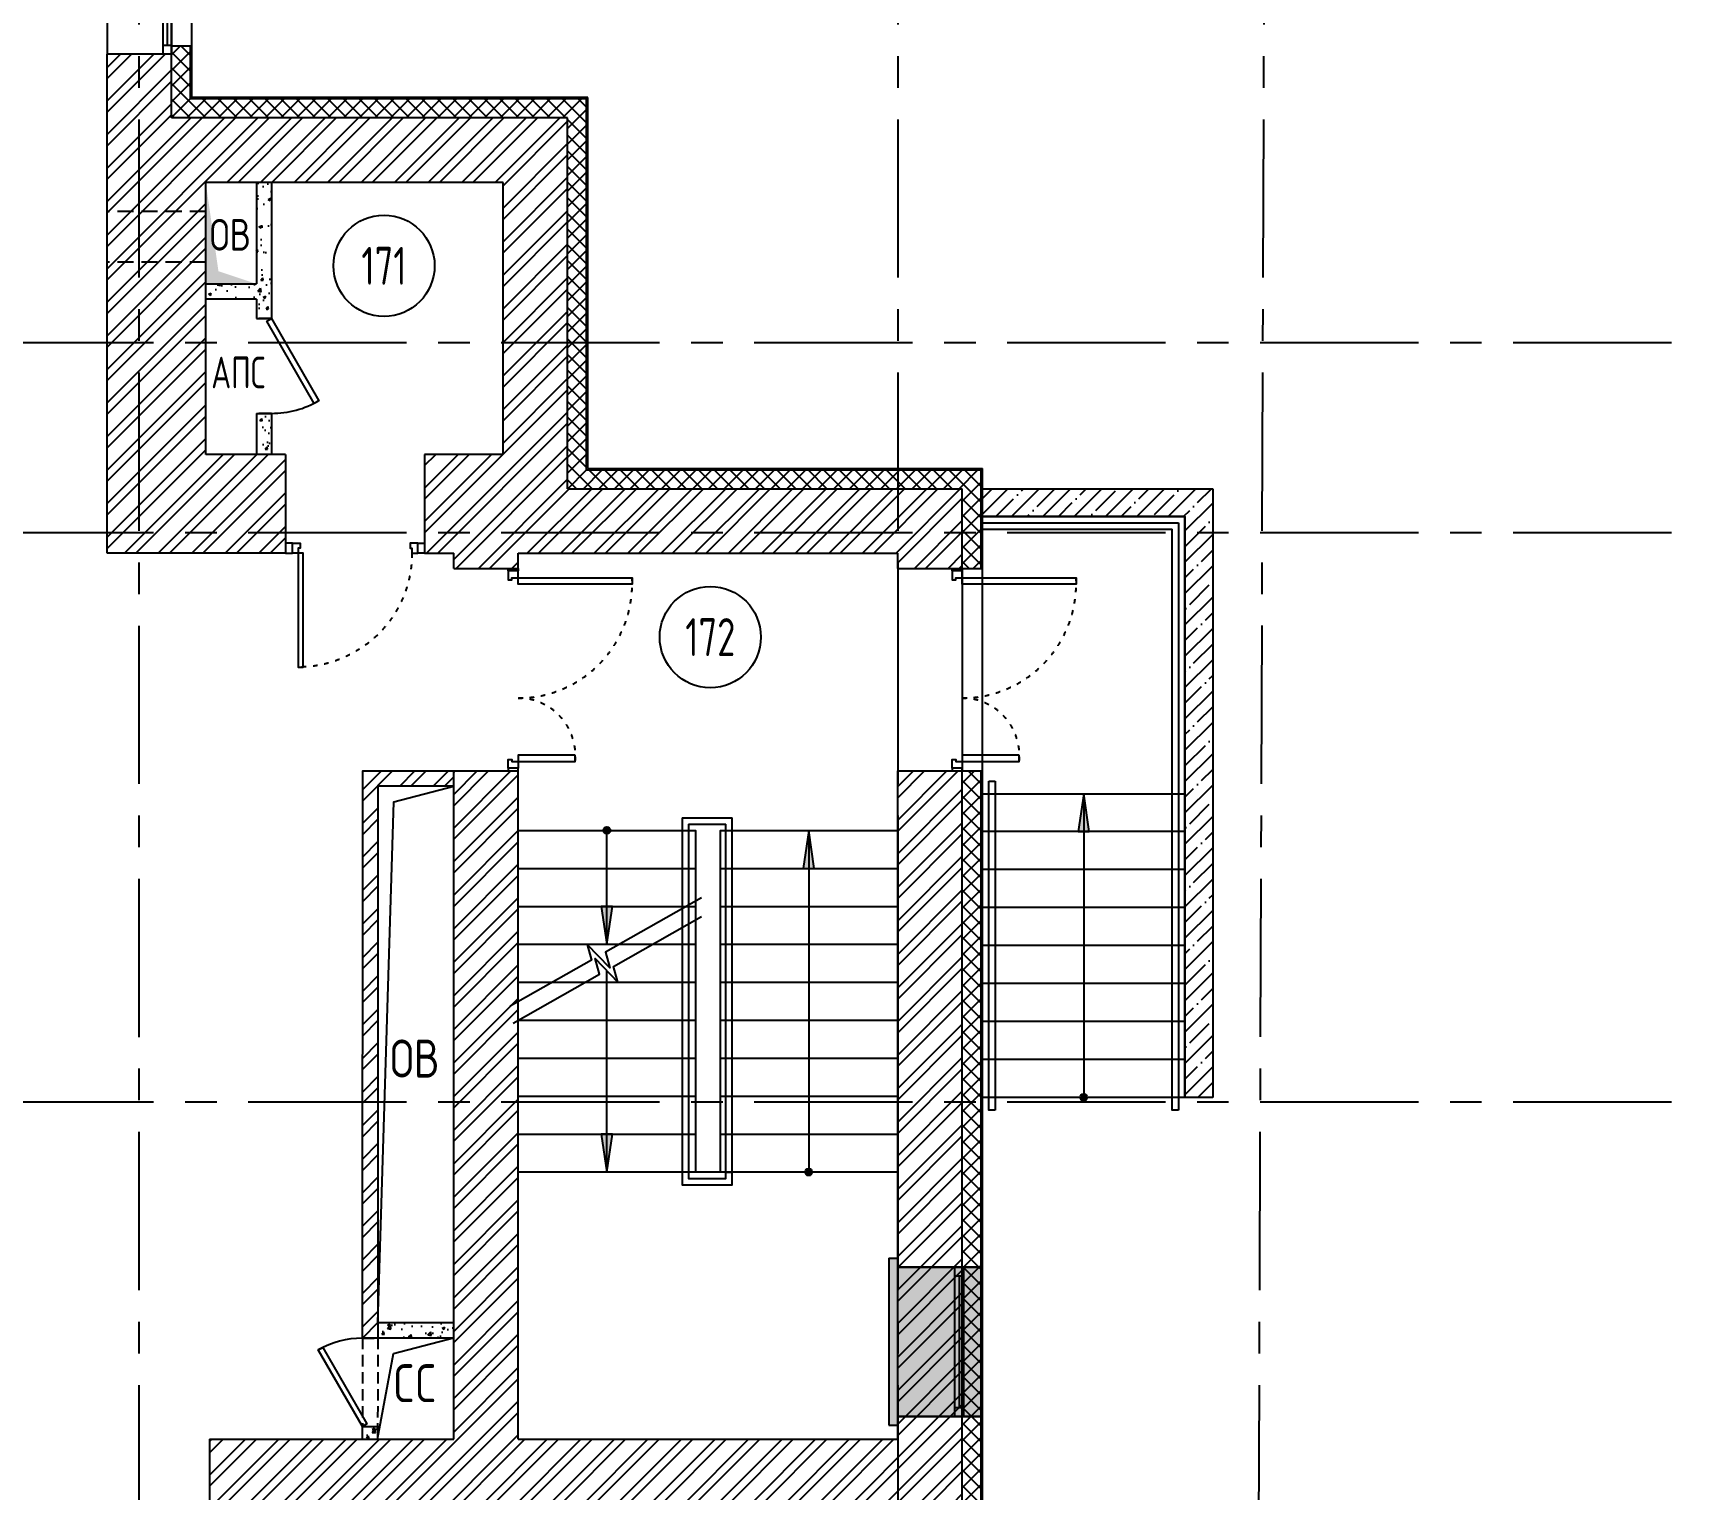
# Model space of a CAD drawing. Header units: millimetres. Extents: x -9318 to 9016603, y 0 to 838141.
# Drawn here: x 77567 to 90633, y 187942 to 199453 of the extents above; entities that cross this region are included whole.
import ezdxf
from ezdxf import colors
from ezdxf.entities.mleader import LeaderData, LeaderLine
from ezdxf.enums import TextEntityAlignment as Align
from ezdxf.math import Vec2, Vec3

# ---------------------------------------------------------------- set-up
doc = ezdxf.new("R2010")
doc.units = ezdxf.units.MM
for name, pattern in [('ACAD_ISO03W100', [30, 12, -18]), ('ADSK_Скрыто', [6, 3, -3]), ('ADSK_Штрих_ш3 п1_5', [4.5, 3, -1.5]), ('CENTER', [2, 1.25, -0.25, 0.25, -0.25]), ('DASHED', [19.05, 12.7, -6.35])]:
    doc.linetypes.add(name, pattern=pattern)
doc.layers.add('АР_новое окно', color=160, linetype='Continuous')
doc.layers.add('АР_Номер помещения', color=1, linetype='Continuous', lineweight=25)
doc.styles.add('ICOCPEUR', font='isocpeur.ttf')
doc.styles.add('ISOCPEUR', font='isocpeur.ttf', dxfattribs={"width": 0.7})
pattern_1 = [(50, (275635.95, 96407.27), (215.17805, -18.82564), [22.5, -247.5]), (355, (275635.95, 96407.27), (-41.6254, 225.65764), [18, -198]), (100.45144, (275653.88, 96405.7), (173.55265, 206.832), [19.12206, -210.34263]), (46.1842, (275635.95, 96467.27), (320.1724, -49.6558), [33.75, -371.25]), (96.63564, (275662.63, 96463.14), (280.3986, 292.2356), [28.6831, -315.51413]), (351.18416, (275635.95, 96467.27), (280.3986, 292.2356), [27, -297]), (21, (275665.95, 96452.27), (179.07212, -120.78567), [22.5, -247.5]), (326, (275665.95, 96452.27), (72.9946, 217.54501), [18, -198]), (71.45144, (275680.87, 96442.2), (252.06671, 96.75935), [19.12206, -210.34263]), (37.5, (275635.95, 96407.274), (3.647957, 99.868156), [0, -195.6, 0, -201, 0, -198.75]), (7.5, (275635.95, 96407.27), (78.92086, 118.323514), [0, -114.6, 0, -191.1, 0, -75.75]), (327.5, (275569.05, 96407.274), (160.14673, -6.766462), [0, -75, 0, -234, 0, -310.5]), (317.5, (275539.05, 96407.27), (174.95585, 30.031495), [0, -97.5, 0, -155.4, 0, -220.5])]
pattern_2 = [(45, (-887844.57, 261230.07), (-132.58252, 132.58252), []), (45, (-887756.18, 261230.07), (-132.58252, 132.58252), [])]

# ---------------------------------------------------------------- blocks, each defined once
blk = doc.blocks.new('*U1108')
h = blk.add_hatch(color=8)
h.dxf.hatch_style = 1
edge = h.paths.add_edge_path()
edge.add_arc((0, 0), 27.6, 359.64, 719.64)
h = blk.add_hatch(color=8)
h.dxf.hatch_style = 1
h.paths.add_polyline_path([(2100, -44), (2100, 44), (2400, 0)])
at = {"color": 8}
blk.add_line((2400, 0), (0, 0), dxfattribs=at)
blk.add_lwpolyline([(2100, 44), (2100, -44), (2400, 0), (2100, 44)], dxfattribs=at)
blk.add_circle((0, 0), 27.6, dxfattribs=at)
blk = doc.blocks.new('*U1109')
h = blk.add_hatch(color=8)
h.dxf.hatch_style = 1
edge = h.paths.add_edge_path()
edge.add_arc((0, 0), 27.6, 359.64, 719.64)
h = blk.add_hatch(color=8)
h.dxf.hatch_style = 1
h.paths.add_polyline_path([(2400, -44), (2400, 44), (2700, 0)])
at = {"color": 8}
blk.add_line((2700, 0), (0, 0), dxfattribs=at)
blk.add_lwpolyline([(2400, 44), (2400, -44), (2700, 0), (2400, 44)], dxfattribs=at)
blk.add_circle((0, 0), 27.6, dxfattribs=at)
blk = doc.blocks.new('*U1110')
h = blk.add_hatch(color=8)
h.dxf.hatch_style = 1
edge = h.paths.add_edge_path()
edge.add_arc((0, 0), 27.6, 359.64, 719.64)
h = blk.add_hatch(color=8)
h.dxf.hatch_style = 1
h.paths.add_polyline_path([(600, -44), (600, 44), (900, 0)])
at = {"color": 8}
blk.add_line((900, 0), (0, 0), dxfattribs=at)
blk.add_lwpolyline([(600, 44), (600, -44), (900, 0), (600, 44)], dxfattribs=at)
blk.add_circle((0, 0), 27.6, dxfattribs=at)
blk = doc.blocks.new('дверь 1600')
at = {"color": 8}
for points in [[(983669, -50615), (984119, -50615), (984119, -50566), (983669, -50566)], [(984119, -52016), (983219, -52016), (983219, -52016), (983219, -51966), (984119, -51966)]]:
    blk.add_lwpolyline(points, close=True, dxfattribs=at)
for points in [[(984199, -50491), (984119, -50491), (984119, -50511), (984199, -50511), (984199, -50491)], [(984119, -50511), (984199, -50511), (984199, -50581), (984169, -50581), (984169, -50566), (984119, -50566), (984119, -50511)], [(984119, -52071), (984199, -52071), (984199, -52001), (984169, -52001), (984169, -52016), (984119, -52016), (984119, -52071)], [(984199, -52091), (984119, -52091), (984119, -52071), (984199, -52071), (984199, -52091)]]:
    blk.add_lwpolyline(points, dxfattribs=at)
at = {"color": 8, "linetype": 'ACAD_ISO03W100', "ltscale": 3}
for centre, radius, start, end in [((984121, -50611), 455, 174.2504, 269.7078), ((984120, -51968), 902, 90.0605, 183.0273)]:
    blk.add_arc(centre, radius, start, end, dxfattribs=at)
blk = doc.blocks.new('*U1054')
at = {"color": 8}
for points in [[(-55, -80), (-55, 0), (-115, 0), (-115, -40), (-100, -40), (-100, -80), (-55, -80)], [(0, 0), (0, -80), (-55, -80), (-55, 0), (0, 0)], [(-1100, 0), (-1100, -80), (-1045, -80), (-1045, 0), (-1100, 0)], [(-1045, -80), (-1045, 0), (-985, 0), (-985, -40), (-1000, -40), (-1000, -80), (-1045, -80)]]:
    blk.add_lwpolyline(points, dxfattribs=at)
blk.add_lwpolyline([(-100, -80), (-100, -980), (-140, -980), (-140, -80)], close=True, dxfattribs=at)
at = {"color": 8, "linetype": 'ACAD_ISO03W100', "ltscale": 3}
blk.add_arc((-100, -80), 900, 180, 270, dxfattribs=at)
blk = doc.blocks.new('*U772')
h = blk.add_hatch(color=8)
h.dxf.hatch_style = 1
h.paths.add_polyline_path([(-1250, -520), (70, -520), (70, -450), (0, -450), (0, 220), (-1180, 220), (-1180, -450), (-1250, -450)])
at = {"color": 8, "lineweight": 30}
for p, q in [((-1180, -450), (-1180, 220)), ((0, -450), (0, 220))]:
    blk.add_line(p, q, dxfattribs=at)
at = {"color": 8}
for p, q in [((0, 220), (-1180, 220)), ((-1180, 70), (0, 70)), ((-1180, 0), (0, 0)), ((-1110, 0), (-1110, 70)), ((-1110, 35), (-70, 35)), ((-70, 0), (-70, 70)), ((-1250, -520), (-1250, -450)), ((-1250, -450), (-1180, -450)), ((-1250, -520), (70, -520)), ((0, -450), (70, -450)), ((70, -520), (70, -450))]:
    blk.add_line(p, q, dxfattribs=at)
blk = doc.blocks.new('_DotSmall')
at = {"color": 8, "linetype": 'ByBlock', "const_width": 0.5}
blk.add_lwpolyline([(-0.0625, 0, 1), (0.0625, 0, 1)], format="xyb", close=True, dxfattribs=at)
blk = doc.blocks.new('*U1047')
at = {"layer": 'АР_Номер помещения', "color": 8}
blk.add_circle((-14138, 2280), 400, dxfattribs=at)
at = {"color": 8, "style": 'ISOCPEUR', "width": 0.7, "flags": 1}
blk.add_attdef('КАТЕГОРИЯ', (-499, -2092), '', height=250, dxfattribs=at)
at = {"layer": 'АР_Номер помещения', "color": 8, "style": 'ISOCPEUR', "width": 0.7}
blk.add_attdef('НОМЕР_ПОМЕЩЕНИЯ', text='', height=300, dxfattribs=at).set_placement((-14138, 2280), align=Align.MIDDLE_CENTER)
blk = doc.blocks.new('*U1016')
at = {"layer": 'АР_Номер помещения', "color": 8}
blk.add_circle((-21095, 3010), 400, dxfattribs=at)
at = {"color": 8, "style": 'ISOCPEUR', "width": 0.7, "flags": 1}
blk.add_attdef('КАТЕГОРИЯ', (-499, -2092), '', height=250, dxfattribs=at)
at = {"layer": 'АР_Номер помещения', "color": 8, "style": 'ISOCPEUR', "width": 0.7}
blk.add_attdef('НОМЕР_ПОМЕЩЕНИЯ', text='', height=300, dxfattribs=at).set_placement((-21095, 3010), align=Align.MIDDLE_CENTER)
blk = doc.blocks.new('*U786')
at = {"layer": 'АР_новое окно', "color": 8, "lineweight": 20}
for p, q in [((0, 1770), (-70, 1770)), ((0, 0), (-70, 0))]:
    blk.add_line(p, q, dxfattribs=at)
at = {"layer": 'АР_новое окно', "color": 8}
for p, q in [((-70, 1770), (-70, 0)), ((-70, 0), (-70, 1770)), ((0, 1700), (-70, 1700)), ((-35, 1700), (-35, 70)), ((0, 1770), (0, 0)), ((0, 70), (-70, 70))]:
    blk.add_line(p, q, dxfattribs=at)
blk = doc.blocks.new('*U785')
at = {"color": 8}
for p, q in [((-750, 0), (-750, 100)), ((0, 0), (0, 100))]:
    blk.add_line(p, q, dxfattribs=at)
blk.add_lwpolyline([(0, 0), (-650, -375), (-671, -337), (-22, 38)], close=True, dxfattribs=at)
blk.add_arc((0, 0), 750, 180, 210, dxfattribs=at)
blk = doc.blocks.new('*U780')
at = {"color": 8}
for p, q in [((-750, 0), (-750, 100)), ((0, 0), (0, 100))]:
    blk.add_line(p, q, dxfattribs=at)
blk.add_lwpolyline([(0, 0), (-650, -375), (-671, -337), (-22, 38)], close=True, dxfattribs=at)
blk.add_arc((0, 0), 750, 180, 210, dxfattribs=at)

msp = doc.modelspace()

# ---------------------------------------------------------------- hatches: boundary and pattern name
at = {"ltscale": 100}
h = msp.add_hatch(dxfattribs=at)
h.set_pattern_fill('ANSI32', color=256, scale=500)
h.set_pattern_definition(pattern_2)
h.paths.add_polyline_path([(81791.91, 198782.96), (81281.91, 198272.96), (81281.91, 196122.96), (80662.07, 196122.96), (80662.07, 195342.96), (80892.1, 195342.96), (80892.1, 195222.96), (81402.03, 195222.96), (81402.03, 195342.96), (84402.03, 195342.96), (84402.07, 195222.96), (84912.07, 195222.96), (84912.07, 195853.11), (81791.91, 195852.96)])
h.paths.add_polyline_path([(78661.91, 201056.77), (78661.91, 199286.77), (78151.91, 199286.77), (78151.91, 195342.76), (79562.14, 195342.99), (79562, 196122.92), (78931.91, 196122.84), (78931.91, 198272.96), (81281.91, 198272.96), (81791.91, 198782.96), (78662.34, 198782.96), (78661.91, 202283.22), (78961.91, 202283.22), (78961.91, 202776.65), (78151.91, 202776.65), (78151.91, 201056.77)])
h = msp.add_hatch(dxfattribs=at)
h.set_pattern_fill('ANSI37', color=256, scale=700)
h.set_pattern_definition([(45, (111217.1, 157712.96), (-61.87184, 61.87184), []), (135, (111217.1, 157712.96), (-61.87184, -61.87184), [])])
h.paths.add_polyline_path([(119247.1, 155104.29), (119097.1, 155104.29), (119097.1, 153572.96), (119247.1, 153572.96)], flags=17)
h.paths.add_polyline_path([(118822.1, 179242.96), (118822.1, 179092.96), (125997.1, 179092.96), (125997.1, 174352.96), (126147.1, 174352.96), (126147.1, 179242.96)])
h.paths.add_polyline_path([(117187.1, 179242.96), (117187.1, 179092.96), (117722.01, 179092.96), (117722.01, 179242.96)])
h.paths.add_polyline_path([(111817.1, 183057.96), (111817.1, 183207.96), (110047.1, 183207.96), (110047.1, 183057.96)])
h.paths.add_polyline_path([(111817.1, 183207.96), (111817.1, 183057.96), (115497.1, 183057.96), (115497.1, 179092.96), (115687.1, 179092.96), (115687.1, 179242.96), (115647.1, 179242.96), (115647.1, 183207.96)])
h.paths.add_polyline_path([(90753.31, 183057.96), (90753.31, 183207.96), (90237.1, 183207.96), (90237.1, 183057.96)])
h.paths.add_polyline_path([(81111.91, 185407.96), (81261.91, 185407.96), (81261.91, 187552.96), (81111.91, 187552.96)])
h.paths.add_polyline_path([(132497.1, 158399.35), (132347.1, 158399.35), (132347.08, 151512.96), (119247.1, 151512.96), (119247.1, 153172.96), (119097.1, 153172.96), (119097.1, 151362.96), (132497.08, 151362.96)])
h.paths.add_polyline_path([(132347.1, 158399.35), (132497.1, 158399.35), (132497.1, 159364.67), (132347.1, 159364.67)])
h.paths.add_polyline_path([(78811.91, 199351.77), (78661.45, 199351.77), (78661.91, 198782.96), (81791.91, 198782.96), (81791.91, 195852.96), (84912.07, 195852.96), (84912.07, 195222.96), (85062.07, 195222.96), (85062.07, 196002.96), (81941.91, 196002.96), (81941.91, 198932.96), (78811.91, 198932.96)])
h.paths.add_polyline_path([(102928.59, 162902.96), (102928.59, 163045.95), (111367.1, 163052.96), (111367.1, 157862.96), (119247.1, 157862.96), (119247.1, 155104.29), (119097.1, 155104.29), (119097.1, 157712.96), (111217.1, 157712.96), (111217.1, 162902.96)])
h.paths.add_polyline_path([(126147.1, 164257.96), (125997.15, 164257.96), (125997.1, 161222.96), (132347.11, 161222.96), (132347.11, 159604.67), (132497.11, 159604.67), (132497.11, 161372.96), (126147.1, 161372.96)])
h.paths.add_polyline_path([(125997.19, 166457.96), (126147.1, 166457.96), (126147.1, 173252.96), (125997.31, 173252.96)])
h.paths.add_polyline_path([(126147.1, 166457.96), (125997.19, 166457.96), (125997.15, 164257.96), (126147.1, 164257.96)])
h.paths.add_polyline_path([(81830.31, 187682.96), (81830.31, 187832.96), (81111.91, 187832.96), (81111.91, 187552.96), (81261.91, 187552.96), (81261.91, 187682.96)])
h.paths.add_polyline_path([(81830.31, 187832.96), (81830.31, 187682.96), (85062.07, 187682.96), (85062.07, 193622.96), (84912.07, 193622.96), (84912.07, 187832.96)])
h.paths.add_polyline_path([(88587.1, 183057.96), (88587.1, 183207.96), (81261.91, 183207.96), (81261.91, 183807.96), (81111.91, 183807.96), (81111.91, 183057.96)])
h.paths.add_polyline_path([(107477.09, 183207.96), (107477.1, 183057.96), (110047.1, 183057.96), (110047.1, 183207.96)])
h.paths.add_polyline_path([(105707.1, 183057.96), (105707.09, 183207.96), (90753.31, 183207.96), (90753.31, 183057.96)])
h.paths.add_polyline_path([(78661.91, 200991.77), (78811.91, 200991.77), (78811.91, 202133.22), (78961.91, 202133.22), (78961.91, 202283.22), (78661.91, 202283.22)])
h.paths.add_polyline_path([(78661.91, 199351.77), (78661.45, 199351.77), (78811.91, 199351.77)])
h = msp.add_hatch(dxfattribs=at)
h.set_pattern_fill('AR-CONC', color=256, scale=30)
h.set_pattern_definition(pattern_1)
h.paths.add_polyline_path([(79451.91, 197351.39), (79331.91, 197471.39), (79451.91, 197349.83), (79451.91, 198272.96), (79333.38, 198269.49), (79330.44, 198273.29), (79331.91, 197471.39), (78931.91, 197471.39), (78931.91, 197351.39), (79331.91, 197351.39), (79331.91, 197197.96), (79451.91, 197197.96)])
at = {"linetype": 'ADSK_Скрыто', "lineweight": 9}
msp.add_hatch(color=256, dxfattribs=at).paths.add_polyline_path([(78931.91, 197471.39), (79331.91, 197471.39), (79031.91, 197571.39), (78931.91, 198271.39)])
at = {"ltscale": 100}
h = msp.add_hatch(dxfattribs=at)
h.set_pattern_fill('AR-CONC', color=256, scale=30)
h.set_pattern_definition(pattern_1)
h.paths.add_polyline_path([(79451.91, 196447.96), (79331.91, 196447.96), (79331.91, 196122.96), (79451.91, 196122.96)])
h = msp.add_hatch(dxfattribs=at)
h.set_pattern_fill('ANSI35', color=256, scale=700)
h.set_pattern_definition([(45, (275635.95, 96407.27), (-123.74369, 123.74369), []), (45, (275759.7, 96407.27), (-123.74369, 123.74369), [218.75, -43.75, 0, -43.75])])
h.paths.add_polyline_path([(86892.07, 195852.78), (85072.07, 195852.78), (85072.07, 195632.96), (86672.07, 195632.96), (86672.07, 191043.08), (86892.07, 191043.08)])
h = msp.add_hatch(dxfattribs=at)
h.set_pattern_fill('ANSI32', color=256, scale=500)
h.set_pattern_definition(pattern_2)
h.paths.add_polyline_path([(81111.91, 187832.96), (84912.07, 187832.96), (84912.07, 188342.96), (84402.03, 188342.96), (81402.11, 188342.96), (81401.96, 193622.96), (80892.07, 193622.96), (80892.07, 188342.96), (78962.07, 188342.96), (78962.07, 187702.96), (80601.91, 187702.96), (80601.91, 185407.96), (81111.91, 185407.96)])
h = msp.add_hatch(dxfattribs=at)
h.set_pattern_fill('ANSI32', color=256, scale=500)
h.set_pattern_definition([(45, (-887227.4, 253324.36), (-132.58252, 132.58252), []), (45, (-887139.01, 253324.36), (-132.58252, 132.58252), [])])
h.paths.add_polyline_path([(80292.62, 193502.96), (80892.09, 193502.96), (80892.05, 193622.96), (80172.58, 193622.96), (80172.58, 189529.83), (80172.58, 189409.83), (80172.58, 189142.9), (80292.58, 189142.9)])
h = msp.add_hatch(dxfattribs=at)
h.set_pattern_fill('ANSI32', color=256, scale=500)
h.set_pattern_definition(pattern_2)
h.paths.add_polyline_path([(84912.07, 193622.96), (84402.03, 193622.96), (84402.03, 188342.96), (84912.07, 188342.96)])
h = msp.add_hatch(color=256)
h.dxf.hatch_style = 1
h.paths.add_polyline_path([(82058.12, 190752.96), (82146.66, 190752.96), (82102.39, 190452.96)])
h = msp.add_hatch(dxfattribs=at)
h.set_pattern_fill('AR-CONC', color=256, scale=30)
h.set_pattern_definition([(50, (140697.8, 94862.18), (215.17805, -18.82564), [22.5, -247.5]), (355, (140697.8, 94862.18), (-41.6254, 225.65764), [18, -198]), (100.45144, (140715.73, 94860.62), (173.55265, 206.832), [19.12206, -210.34263]), (46.1842, (140697.8, 94922.18), (320.1724, -49.6558), [33.75, -371.25]), (96.63564, (140724.48, 94918.05), (280.3986, 292.2356), [28.6831, -315.5141]), (351.18416, (140697.8, 94922.2), (280.3986, 292.2356), [27, -297]), (21, (140727.8, 94907.18), (179.07212, -120.78567), [22.5, -247.5]), (326, (140727.8, 94907.18), (72.9946, 217.545), [18, -198]), (71.45144, (140742.72, 94897.12), (252.0667, 96.75935), [19.12206, -210.34263]), (37.5, (140697.8, 94862.185), (3.647957, 99.868156), [0, -195.6, 0, -201, 0, -198.75]), (7.5, (140697.8, 94862.18), (78.92086, 118.32351), [0, -114.6, 0, -191.1, 0, -75.75]), (327.5, (140630.9, 94862.185), (160.14673, -6.76646), [0, -75, 0, -234, 0, -310.5]), (317.5, (140600.9, 94862.18), (174.95585, 30.0315), [0, -97.5, 0, -155.4, 0, -220.5])])
h.paths.add_polyline_path([(80892.06, 189263.05), (80292.59, 189262.99), (80292.59, 189142.9), (80892.06, 189142.96)])
h = msp.add_hatch(dxfattribs=at)
h.set_pattern_fill('AR-CONC', color=256, scale=30)
h.set_pattern_definition([(50, (140575.76, 94042.19), (215.17805, -18.82564), [22.5, -247.5]), (355, (140575.76, 94042.19), (-41.6254, 225.65764), [18, -198]), (100.45144, (140593.7, 94040.62), (173.55265, 206.832), [19.12206, -210.34263]), (46.1842, (140575.76, 94102.2), (320.1724, -49.6558), [33.75, -371.25]), (96.63564, (140602.44, 94098.05), (280.3986, 292.2356), [28.6831, -315.5141]), (351.18416, (140575.76, 94102.2), (280.3986, 292.2356), [27, -297]), (21, (140605.76, 94087.19), (179.07212, -120.78567), [22.5, -247.5]), (326, (140605.76, 94087.19), (72.9946, 217.545), [18, -198]), (71.45144, (140620.68, 94077.12), (252.0667, 96.75935), [19.12206, -210.34263]), (37.5, (140575.76, 94042.19), (3.647957, 99.868156), [0, -195.6, 0, -201, 0, -198.75]), (7.5, (140575.76, 94042.19), (78.92086, 118.32351), [0, -114.6, 0, -191.1, 0, -75.75]), (327.5, (140508.86, 94042.19), (160.14673, -6.76646), [0, -75, 0, -234, 0, -310.5]), (317.5, (140478.86, 94042.19), (174.95585, 30.0315), [0, -97.5, 0, -155.4, 0, -220.5])])
h.paths.add_polyline_path([(80290.59, 188443.05), (80170.55, 188442.99), (80170.55, 188342.96), (80290.59, 188343.01)])

# ---------------------------------------------------------------- linework, layer by layer
at = {"linetype": 'CENTER', "ltscale": 1000}
for p, q in [((78402.03, 230770.43), (78402.03, 175038.08)), ((84402.03, 230770.43), (84402.03, 175038.08)), ((87402.03, 230770.43), (87212.03, 175038.08)), ((51268.34, 197007.96), (134446.74, 197007.96)), ((51268.34, 195507.96), (134446.74, 195507.96)), ((51268.34, 191007.96), (134446.74, 191007.96))]:
    msp.add_line(p, q, dxfattribs=at)
at = {"ltscale": 100}
for p, q in [((78821.91, 199253.6), (78821.91, 202123.22)), ((78151.91, 195342.96), (78151.91, 199286.77)), ((78661.45, 199286.77), (78151.91, 199286.77)), ((78661.45, 199351.77), (78821.91, 199351.77)), ((78661.45, 199351.77), (78661.45, 199286.77)), ((78661.91, 198782.96), (78661.45, 199286.77)), ((78811.91, 199253.6), (78811.91, 199351.77)), ((78811.91, 198932.96), (78811.91, 199253.6)), ((78821.91, 198942.96), (78821.91, 199253.6)), ((81941.91, 198932.96), (78811.91, 198932.96)), ((81951.91, 198942.96), (78821.91, 198942.96)), ((81941.91, 196002.96), (81941.91, 198932.96)), ((81951.91, 196012.96), (81951.91, 198942.96)), ((81791.91, 198782.96), (78661.91, 198782.96)), ((81791.91, 195852.96), (81791.91, 198782.96)), ((78931.91, 196122.96), (78931.91, 198272.96)), ((81281.91, 198272.96), (78931.91, 198272.96)), ((79331.91, 198272.96), (79331.91, 197471.39)), ((79451.91, 198272.96), (79451.91, 197197.96)), ((81281.91, 196122.96), (81281.91, 198272.96)), ((79331.91, 197351.39), (78931.91, 197351.39)), ((79331.91, 197351.39), (79331.91, 197197.96)), ((79331.91, 197197.96), (79451.91, 197197.96)), ((79331.91, 196447.96), (79331.91, 196122.96)), ((79331.91, 196447.96), (79451.91, 196447.96)), ((79451.91, 196447.96), (79451.91, 196122.96)), ((79562.07, 196122.96), (78931.91, 196122.96)), ((79562.07, 196122.96), (79562.07, 195342.96)), ((80662.07, 196122.96), (80662.07, 195342.96)), ((81281.91, 196122.96), (80662.07, 196122.96)), ((81941.91, 196002.96), (85062.07, 196002.96)), ((81951.91, 196012.96), (85072.07, 196012.96)), ((85062.07, 195222.96), (85062.07, 196002.96)), ((85072.07, 195222.96), (85072.07, 196012.96)), ((81791.91, 195852.96), (84912.07, 195852.96)), ((84912.07, 195222.96), (84912.07, 195852.96)), ((85072.07, 195852.96), (86892.07, 195852.96)), ((86892.07, 195852.96), (86892.07, 191043.08)), ((86672.07, 195632.96), (85072.07, 195632.96)), ((86672.07, 191043.08), (86672.07, 195632.96)), ((85072.07, 195582.96), (86622.07, 195582.96)), ((85072.07, 195532.96), (86572.07, 195532.96)), ((79562.07, 195342.96), (78151.91, 195342.96)), ((80662.07, 195342.96), (80892.1, 195342.96)), ((80892.1, 195222.96), (81402.1, 195222.96)), ((81402.03, 195342.96), (84402.07, 195342.96)), ((84402.03, 195222.96), (84912.07, 195222.96)), ((84402.07, 195222.96), (84402.07, 195342.96)), ((80892.07, 193622.96), (81402.07, 193622.96)), ((80892.07, 188342.96), (80892.07, 193622.96)), ((81402.07, 188342.96), (81402.07, 193622.96)), ((84402.03, 193622.96), (84912.07, 193622.96)), ((84402.03, 188342.96), (84402.07, 193622.96)), ((84912.07, 187832.96), (84912.07, 193622.96)), ((85062.07, 187682.96), (85062.07, 193622.96)), ((85072.07, 187672.96), (85072.07, 193622.96)), ((85122.22, 193543.08), (85172.22, 193543.08)), ((86672.07, 193143.08), (85072.07, 193143.08)), ((81402.07, 192852.96), (82802.71, 192852.96)), ((83001.39, 192852.96), (84402.33, 192852.96)), ((86672.07, 192843.08), (85072.07, 192843.08)), ((81402.07, 192552.96), (82802.71, 192552.96)), ((83001.39, 192552.96), (84402.18, 192552.96)), ((86672.07, 192543.08), (85072.07, 192543.08)), ((81402.07, 192252.96), (82802.71, 192252.96)), ((83001.39, 192252.96), (84402.18, 192252.96)), ((86672.07, 192243.08), (85072.07, 192243.08)), ((81402.07, 191952.96), (82802.71, 191952.96)), ((83001.54, 191952.96), (84402.18, 191952.96)), ((86672.07, 191943.08), (85072.07, 191943.08)), ((81402.07, 191652.96), (82802.71, 191652.96)), ((83001.54, 191652.96), (84402.18, 191652.96)), ((86672.07, 191643.08), (85072.07, 191643.08)), ((81402.07, 191352.96), (82802.71, 191352.96)), ((83001.54, 191352.96), (84402.18, 191352.96)), ((86672.07, 191343.08), (85072.07, 191343.08)), ((81402.07, 191052.96), (82802.71, 191052.96)), ((83001.54, 191052.96), (84402.18, 191052.96)), ((86892.07, 191043.08), (86672.07, 191043.08)), ((81402.07, 190752.96), (82802.71, 190752.96)), ((83001.54, 190752.96), (84402.18, 190752.96)), ((84402.03, 190452.96), (81402.07, 190452.96)), ((80170.55, 188442.99), (80290.59, 188442.99)), ((80170.59, 188342.98), (80170.55, 188442.99)), ((78962.07, 188342.96), (80892.07, 188342.96)), ((78962.07, 188342.96), (78962.07, 187702.96)), ((81402.07, 188342.96), (84402.07, 188342.96))]:
    msp.add_line(p, q, dxfattribs=at)
for p, q in [((78151.91, 201056.77), (78151.91, 199286.77)), ((82102.39, 190452.96), (82102.39, 192045.28))]:
    msp.add_line(p, q)
at = {"linetype": 'DASHED', "ltscale": 10}
for p, q in [((78931.91, 198042.94), (78151.91, 198042.94)), ((78931.91, 197642.94), (78151.91, 197642.94))]:
    msp.add_line(p, q, dxfattribs=at)
at = {"linetype": 'ADSK_Штрих_ш3 п1_5', "ltscale": 30}
for p, q in [((80170.55, 189143.33), (80170.55, 188442.99)), ((80292.45, 189143.33), (80290.58, 188442.99))]:
    msp.add_line(p, q, dxfattribs=at)
at = {"ltscale": 100}
for points in [[(78931.91, 197471.39), (79331.91, 197471.39)], [(85072.07, 193443.08), (85072.07, 195632.96), (86672.07, 195632.96), (86672.07, 193443.08)], [(86622.07, 190943.22), (86572.07, 190943.22), (86572.07, 195532.96)], [(86622.07, 195582.96), (86622.07, 190943.22)], [(80892.1, 195222.96), (80892.1, 195342.96)], [(81402.03, 195222.96), (81402.03, 195342.96)], [(84402.03, 195222.96), (84402.03, 193622.96)], [(84912.07, 195222.96), (85072.07, 195222.96)], [(84912.07, 195222.96), (84912.07, 193622.96)], [(80170.55, 189143.33), (80172.62, 193622.96), (80892.1, 193622.96)], [(84912.07, 193622.96), (85072.07, 193622.96)], [(85172.22, 190943.22), (85122.22, 190943.22), (85122.22, 193543.08)], [(85172.22, 193543.08), (85172.22, 190943.22)], [(80892.1, 193502.96), (80292.62, 193502.96), (80292.45, 189143.28)], [(80292.59, 189262.98), (80418.15, 193379.11), (80892.1, 193502.96)], [(85072.07, 193443.08), (86672.07, 193443.08), (86672.07, 191043.08), (85072.07, 191043.08), (85072.07, 193443.08)], [(81402.07, 190452.96), (81402.07, 193152.96), (82802.71, 193152.96), (82802.71, 190452.96)], [(82698.08, 193253.26), (82698.08, 190352.65), (83093.97, 190352.65), (83093.97, 193253.26)], [(82698.08, 193253.26), (83093.97, 193253.26)], [(82748.08, 193203.26), (82748.08, 190402.65), (83043.97, 190402.65), (83043.97, 193203.26)], [(82748.08, 193203.26), (83043.97, 193203.26)], [(83001.39, 190452.96), (83001.39, 193152.96), (84402.03, 193152.96), (84402.03, 190452.96)], [(82748.08, 190452.96), (82698.08, 190452.96)], [(83043.97, 190452.96), (83093.97, 190452.96)], [(80892.04, 189263), (80292.59, 189262.98)], [(80170.55, 189143.33), (80892.07, 189143)], [(80290.56, 188343.39), (80416.12, 189019.48), (80890.08, 189143.33)], [(80290.59, 188442.99), (80290.59, 188342.99)]]:
    msp.add_lwpolyline(points, dxfattribs=at)
at = {"ltscale": 25}
for points in [[(82851.86, 192620.47), (82091.29, 192190), (82125.66, 192065.82), (81948.13, 192252.61), (81982.5, 192128.43), (81339.07, 191764.26)], [(81363.06, 191630.88), (82045.5, 192017.12), (82011.12, 192141.3), (82188.66, 191954.52), (82154.28, 192078.69), (82850.2, 192472.57)]]:
    msp.add_lwpolyline(points, dxfattribs=at)
msp.add_lwpolyline([(82146.66, 190752.96), (82058.12, 190752.96), (82102.39, 190452.96), (82146.66, 190752.96)])

# ---------------------------------------------------------------- block references
at = {"xscale": -1}
for name, p in [('*U786', (78591.45, 199286.77)), ('*U1054', (79562.07, 195422.96))]:
    msp.add_blockref(name, p, dxfattribs=at)
ref = msp.add_blockref('*U1016', (101435.96, 194603.81))
ref.add_attrib('НОМЕР_ПОМЕЩЕНИЯ', '171', dxfattribs={"layer": 'АР_Номер помещения', "color": 8, "height": 300, "style": 'ISOCPEUR', "width": 0.7}).set_placement((80340.91, 197613.8), align=Align.MIDDLE_CENTER)
for name, p, rotation in [('*U780', (79451.91, 197197.96), 90), ('дверь 1600', (1065520.95, 143132.44), 180), ('дверь 1600', (1069030.95, 143132.44), 180), ('*U772', (84852.07, 188522.96), 270)]:
    msp.add_blockref(name, p, dxfattribs=dict(rotation=rotation))
ref = msp.add_blockref('*U1047', (97058.39, 192400.07))
ref.add_attrib('НОМЕР_ПОМЕЩЕНИЯ', '172', dxfattribs={"layer": 'АР_Номер помещения', "color": 8, "height": 300, "style": 'ISOCPEUR', "width": 0.7}).set_placement((82920.45, 194680.11), align=Align.MIDDLE_CENTER)
at = {"ltscale": 100}
for name, p, rotation in [('*U1108', (85872.07, 191043.08), 89.99999999999999), ('*U1110', (82102.39, 193152.96), 270), ('*U1109', (83698.08, 190452.96), 89.99999999999999)]:
    msp.add_blockref(name, p, dxfattribs=dict(at, rotation=rotation))
at = {"xscale": 0.9308722500000001, "yscale": 0.9308722500000001, "zscale": 0.9308722500000001, "rotation": 270}
msp.add_blockref('*U785', (80170.55, 188442.99), dxfattribs=at)

# ---------------------------------------------------------------- texts
at = {"ltscale": 100, "char_height": 250, "attachment_point": 5, "style": 'ICOCPEUR'}
for s, insert in [('\\A1;{\\W0.8;ОВ}', (79125.27, 197858.66)), ('\\A1;{\\W0.7;АПС}', (79190.14, 196770.79))]:
    msp.add_mtext(s, dxfattribs=dict(at, insert=insert))
at = {"ltscale": 100, "char_height": 300, "attachment_point": 5, "line_spacing_factor": 0.7, "style": 'ICOCPEUR'}
for s, insert in [('\\A1;{\\W0.8;ОВ}', (80583.3, 191350.16)), ('\\A1;{\\W0.8;CC}', (80583.3, 188785.07))]:
    msp.add_mtext(s, dxfattribs=dict(at, insert=insert))

# ---------------------------------------------------------------- leaders
ml = msp.add_multileader_mtext('Standard')
ml.set_content('+13,200', color=8, style='ISOCPEUR')
ml.set_leader_properties(color=8, linetype='Continuous', lineweight=-1)
ml.set_arrow_properties(name='DOTSMALL')
ml.build(insert=Vec2(0, 0))
ml.multileader.update_dxf_attribs({"has_text_frame": 1, "text_left_attachment_type": 4, "text_right_attachment_type": 4, "dogleg_length": 100, "arrow_head_size": 180})
ctx = ml.context
ctx.base_point, ctx.char_height, ctx.arrow_head_size, ctx.landing_gap_size, ctx.plane_origin = Vec3(93068.63, 826103.47), 250, 180, 50, Vec3(90907.41, 825512.23)
ctx.left_attachment, ctx.right_attachment = 4, 4
notes = []
notes.append((ctx, [(0, (0, 0, 0), (0, 0), (1, 0), 1, [])]))
ctx.mtext.insert, ctx.mtext.width, ctx.mtext.line_spacing_style, ctx.mtext.flow_direction = Vec3(93118.63, 826436.81), 852.697, 2, 5
ml = msp.add_multileader_mtext('Standard')
ml.set_content('+11,550', color=8, style='ISOCPEUR')
ml.set_leader_properties(color=8, linetype='Continuous', lineweight=-1)
ml.set_arrow_properties(name='DOTSMALL')
ml.build(insert=Vec2(0, 0))
ml.multileader.update_dxf_attribs({"has_text_frame": 1, "text_left_attachment_type": 4, "text_right_attachment_type": 4, "dogleg_length": 100, "arrow_head_size": 180})
ctx = ml.context
ctx.base_point, ctx.char_height, ctx.arrow_head_size, ctx.landing_gap_size, ctx.plane_origin = Vec3(88068.63, 825358.47), 250, 180, 50, Vec3(85907.41, 824767.23)
ctx.left_attachment, ctx.right_attachment = 4, 4
notes.append((ctx, [(0, (0, 0, 0), (0, 0), (1, 0), 1, [])]))
ctx.mtext.insert, ctx.mtext.width, ctx.mtext.line_spacing_style, ctx.mtext.flow_direction = Vec3(88118.63, 825691.81), 852.697, 2, 5
ml = msp.add_multileader_mtext('Standard')
ml.set_content('+13,700', color=8, style='ISOCPEUR')
ml.set_leader_properties(color=8, linetype='Continuous', lineweight=-1)
ml.set_arrow_properties(name='DOTSMALL')
ml.build(insert=Vec2(0, 0))
ml.multileader.update_dxf_attribs({"has_text_frame": 1, "text_left_attachment_type": 4, "text_right_attachment_type": 4, "dogleg_length": 100, "arrow_head_size": 180})
ctx = ml.context
ctx.base_point, ctx.char_height, ctx.arrow_head_size, ctx.landing_gap_size, ctx.plane_origin = Vec3(118053.07, 658154.33), 250, 180, 50, Vec3(117803.7, 657493.51)
ctx.left_attachment, ctx.right_attachment = 4, 4
notes.append((ctx, [(0, (0, 0, 0), (0, 0), (1, 0), 1, [])]))
ctx.mtext.insert, ctx.mtext.width, ctx.mtext.line_spacing_style, ctx.mtext.flow_direction = Vec3(118103.07, 658487.66), 852.697, 2, 5
ml = msp.add_multileader_mtext('Standard')
ml.set_content('+13,700', color=8, style='ISOCPEUR')
ml.set_leader_properties(color=8, linetype='Continuous', lineweight=-1)
ml.set_arrow_properties(name='DOTSMALL')
ml.build(insert=Vec2(0, 0))
ml.multileader.update_dxf_attribs({"has_text_frame": 1, "text_left_attachment_type": 4, "text_right_attachment_type": 4, "dogleg_length": 100, "arrow_head_size": 180})
ctx = ml.context
ctx.base_point, ctx.char_height, ctx.arrow_head_size, ctx.landing_gap_size, ctx.plane_origin = Vec3(79585.57, 658000.47), 250, 180, 50, Vec3(77424.36, 657409.23)
ctx.left_attachment, ctx.right_attachment = 4, 4
notes.append((ctx, [(0, (0, 0, 0), (0, 0), (1, 0), 1, [])]))
ctx.mtext.insert, ctx.mtext.width, ctx.mtext.line_spacing_style, ctx.mtext.flow_direction = Vec3(79635.57, 658333.81), 852.697, 2, 5
ml = msp.add_multileader_mtext('Standard')
ml.set_content('+15,850', color=8, style='ISOCPEUR')
ml.set_leader_properties(color=8, linetype='Continuous', lineweight=-1)
ml.set_arrow_properties(name='DOTSMALL')
ml.build(insert=Vec2(0, 0))
ml.multileader.update_dxf_attribs({"has_text_frame": 1, "text_left_attachment_type": 4, "text_right_attachment_type": 4, "dogleg_length": 100, "arrow_head_size": 180})
ctx = ml.context
ctx.base_point, ctx.char_height, ctx.arrow_head_size, ctx.landing_gap_size, ctx.plane_origin = Vec3(78411.29, 652860.4), 250, 180, 50, Vec3(78329.9, 651149.71)
ctx.left_attachment, ctx.right_attachment = 4, 4
notes.append((ctx, [(0, (0, 0, 0), (0, 0), (1, 0), 1, [])]))
ctx.mtext.insert, ctx.mtext.width, ctx.mtext.defined_height, ctx.mtext.line_spacing_style, ctx.mtext.flow_direction = Vec3(78461.29, 653193.74), 696.0353, 776.46, 2, 5
ml = msp.add_multileader_mtext('Standard')
ml.set_content('+15,850', color=8, style='ISOCPEUR')
ml.set_leader_properties(color=8, linetype='Continuous', lineweight=-1)
ml.set_arrow_properties(name='DOTSMALL')
ml.build(insert=Vec2(0, 0))
ml.multileader.update_dxf_attribs({"has_text_frame": 1, "text_left_attachment_type": 4, "text_right_attachment_type": 4, "dogleg_length": 100, "arrow_head_size": 180})
ctx = ml.context
ctx.base_point, ctx.char_height, ctx.arrow_head_size, ctx.landing_gap_size, ctx.plane_origin = Vec3(116043.29, 652621.27), 250, 180, 50, Vec3(116522.41, 649668.82)
ctx.left_attachment, ctx.right_attachment = 4, 4
notes.append((ctx, [(0, (0, 0, 0), (0, 0), (1, 0), 1, [])]))
ctx.mtext.insert, ctx.mtext.width, ctx.mtext.line_spacing_style, ctx.mtext.flow_direction = Vec3(116093.29, 652954.61), 852.697, 2, 5
ml = msp.add_multileader_mtext('Standard')
ml.set_content('+9,800', color=8, style='ISOCPEUR')
ml.set_leader_properties(color=8, linetype='Continuous', lineweight=-1)
ml.set_arrow_properties(name='DOTSMALL')
ml.build(insert=Vec2(0, 0))
ml.multileader.update_dxf_attribs({"has_text_frame": 1, "text_left_attachment_type": 4, "text_right_attachment_type": 4, "dogleg_length": 100, "arrow_head_size": 180})
ctx = ml.context
ctx.base_point, ctx.char_height, ctx.arrow_head_size, ctx.landing_gap_size, ctx.plane_origin = Vec3(118053.07, 538154.33), 250, 180, 50, Vec3(117803.7, 537493.51)
ctx.left_attachment, ctx.right_attachment = 4, 4
notes.append((ctx, [(0, (0, 0, 0), (0, 0), (1, 0), 1, [])]))
ctx.mtext.insert, ctx.mtext.width, ctx.mtext.line_spacing_style, ctx.mtext.flow_direction = Vec3(118103.07, 538487.66), 852.697, 2, 5
ml = msp.add_multileader_mtext('Standard')
ml.set_content('+9,800', color=8, style='ISOCPEUR')
ml.set_leader_properties(color=8, linetype='Continuous', lineweight=-1)
ml.set_arrow_properties(name='DOTSMALL')
ml.build(insert=Vec2(0, 0))
ml.multileader.update_dxf_attribs({"has_text_frame": 1, "text_left_attachment_type": 4, "text_right_attachment_type": 4, "dogleg_length": 100, "arrow_head_size": 180})
ctx = ml.context
ctx.base_point, ctx.char_height, ctx.arrow_head_size, ctx.landing_gap_size, ctx.plane_origin = Vec3(79585.57, 538000.47), 250, 180, 50, Vec3(77424.36, 537409.23)
ctx.left_attachment, ctx.right_attachment = 4, 4
notes.append((ctx, [(0, (0, 0, 0), (0, 0), (1, 0), 1, [])]))
ctx.mtext.insert, ctx.mtext.width, ctx.mtext.line_spacing_style, ctx.mtext.flow_direction = Vec3(79635.57, 538333.81), 852.697, 2, 5
ml = msp.add_multileader_mtext('Standard')
ml.set_content('+11,750', color=8, style='ISOCPEUR')
ml.set_leader_properties(color=8, linetype='Continuous', lineweight=-1)
ml.set_arrow_properties(name='DOTSMALL')
ml.build(insert=Vec2(0, 0))
ml.multileader.update_dxf_attribs({"has_text_frame": 1, "text_left_attachment_type": 4, "text_right_attachment_type": 4, "dogleg_length": 100, "arrow_head_size": 180})
ctx = ml.context
ctx.base_point, ctx.char_height, ctx.arrow_head_size, ctx.landing_gap_size, ctx.plane_origin = Vec3(78411.29, 532860.4), 250, 180, 50, Vec3(78329.9, 531149.71)
ctx.left_attachment, ctx.right_attachment = 4, 4
notes.append((ctx, [(0, (0, 0, 0), (0, 0), (1, 0), 1, [])]))
ctx.mtext.insert, ctx.mtext.width, ctx.mtext.defined_height, ctx.mtext.line_spacing_style, ctx.mtext.flow_direction = Vec3(78461.29, 533193.74), 696.0353, 776.46, 2, 5
ml = msp.add_multileader_mtext('Standard')
ml.set_content('+11,750', color=8, style='ISOCPEUR')
ml.set_leader_properties(color=8, linetype='Continuous', lineweight=-1)
ml.set_arrow_properties(name='DOTSMALL')
ml.build(insert=Vec2(0, 0))
ml.multileader.update_dxf_attribs({"has_text_frame": 1, "text_left_attachment_type": 4, "text_right_attachment_type": 4, "dogleg_length": 100, "arrow_head_size": 180})
ctx = ml.context
ctx.base_point, ctx.char_height, ctx.arrow_head_size, ctx.landing_gap_size, ctx.plane_origin = Vec3(116043.29, 532621.27), 250, 180, 50, Vec3(116522.41, 529668.82)
ctx.left_attachment, ctx.right_attachment = 4, 4
notes.append((ctx, [(0, (0, 0, 0), (0, 0), (1, 0), 1, [])]))
ctx.mtext.insert, ctx.mtext.width, ctx.mtext.line_spacing_style, ctx.mtext.flow_direction = Vec3(116093.29, 532954.61), 852.697, 2, 5
ml = msp.add_multileader_mtext('Standard')
ml.set_content('+7,850', color=8, style='ISOCPEUR')
ml.set_leader_properties(color=8, linetype='Continuous', lineweight=-1)
ml.set_arrow_properties(name='DOTSMALL')
ml.build(insert=Vec2(0, 0))
ml.multileader.update_dxf_attribs({"has_text_frame": 1, "text_left_attachment_type": 4, "text_right_attachment_type": 4, "dogleg_length": 100, "arrow_head_size": 180})
ctx = ml.context
ctx.base_point, ctx.char_height, ctx.arrow_head_size, ctx.landing_gap_size, ctx.plane_origin = Vec3(82569.71, 434646.78), 250, 180, 50, Vec3(82488.32, 433379.22)
ctx.left_attachment, ctx.right_attachment = 4, 4
notes.append((ctx, [(0, (0, 0, 0), (0, 0), (1, 0), 1, [])]))
ctx.mtext.insert, ctx.mtext.width, ctx.mtext.line_spacing_style, ctx.mtext.flow_direction = Vec3(82619.71, 434980.11), 595.5678, 2, 5
for ctx, leaders in notes:
    for number, flags, end, landing, length, lines in leaders:
        leader = LeaderData()
        leader.index, (leader.has_last_leader_line, leader.has_dogleg_vector, leader.attachment_direction) = number, flags
        leader.last_leader_point, leader.dogleg_vector, leader.dogleg_length = Vec3(end), Vec3(landing), length
        for number, points, colour, breaks in lines:
            line = LeaderLine()
            line.index, line.vertices, line.color, line.breaks = number, Vec3.list(points), colors.encode_raw_color(colour), breaks
            leader.lines.append(line)
        ctx.leaders.append(leader)

doc.saveas('drawing.dxf')
